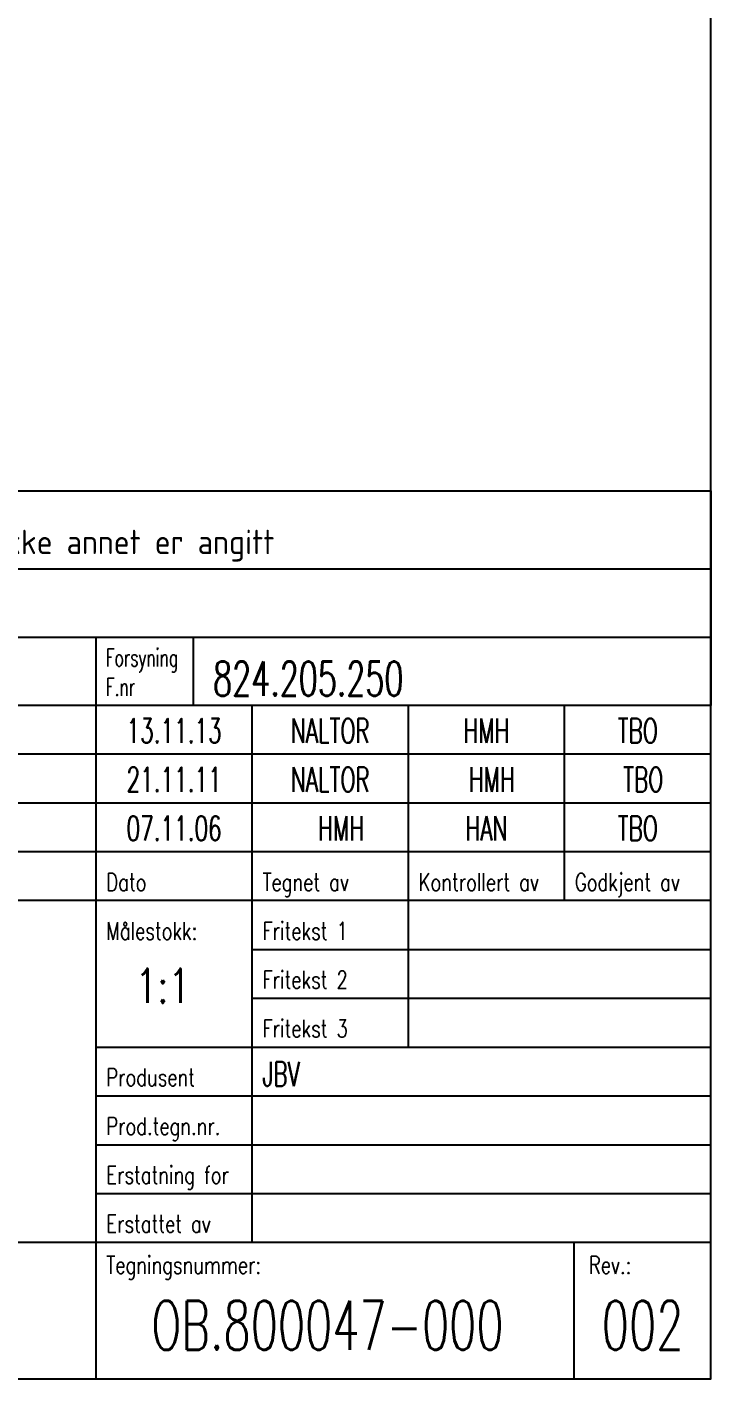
# Model space of a CAD drawing. Header units: millimetres. Extents: x 0 to 180, y 0 to 277.
# Drawn here: x 109.9 to 180, y 0 to 138.5 of the extents above; entities that cross this region are included whole.
import ezdxf
from ezdxf.enums import TextEntityAlignment as Align

# ---------------------------------------------------------------- set-up
doc = ezdxf.new("R2010")
doc.units = ezdxf.units.MM
for name, color, linetype in [('RAMME', 7, 'Continuous'), ('TITT-018', 4, 'Continuous'), ('TITT-050', 5, 'Continuous'), ('TITT-TEKST18', 4, 'Continuous'), ('TITT-TEKST25', 2, 'Continuous'), ('TITT-TEKST35', 7, 'Continuous'), ('TITT-TEKST50', 5, 'Continuous')]:
    doc.layers.add(name, color=color, linetype=linetype)
doc.styles.add('ISO', font='isocp2.shx')
doc.styles.add('ISO25', font='ISO3098.shx')
doc.styles.add('TITTEL', font='romans.shx', dxfattribs={"width": 0.65})

# ---------------------------------------------------------------- blocks, each defined once
blk = doc.blocks.new('Revisjonslinje V00')
at = {"layer": 'TITT-018'}
blk.add_line((170, 5), (0, 5), dxfattribs=at)
at = {"layer": 'TITT-050'}
for p, q in [((0, 0), (0, 5)), ((8, 0), (8, 5)), ((107, 0), (107, 5)), ((123, 0), (123, 5)), ((139, 0), (139, 5)), ((155, 0), (155, 5))]:
    blk.add_line(p, q, dxfattribs=at)
at = {"layer": 'TITT-TEKST25', "style": 'TITTEL', "width": 0.65}
for tag, p in [('2A', (4, 1.16)), ('2C', (115, 1.16)), ('2D', (131, 1.16)), ('2E', (147, 1.16)), ('2F', (162.5, 1.16))]:
    blk.add_attdef(tag, text='', height=2.5, dxfattribs=at).set_placement(p, align=Align.CENTER)
blk.add_attdef('2B', (9.06, 1.16), '', height=2.5, dxfattribs=at)
blk = doc.blocks.new('TITF_JBV00')
at = {"layer": 'TITT-018'}
for p, q in [((0, 59), (-170, 59)), ((0, 54), (-170, 54)), ((-47, 44), (0, 44)), ((-47, 39), (0, 39)), ((-47, 34), (0, 34)), ((-63, 29), (0, 29)), ((-63, 24), (0, 24)), ((-63, 19), (0, 19))]:
    blk.add_line(p, q, dxfattribs=at)
at = {"layer": 'TITT-050'}
for p, q in [((-63, 0), (-63, 59)), ((-47, 14), (-47, 59)), ((-31, 34), (-31, 59)), ((-15, 49), (-15, 59)), ((0, 49), (-170, 49)), ((-63, 34), (0, 34)), ((-170, 14), (0, 14)), ((-14, 0), (-14, 14))]:
    blk.add_line(p, q, dxfattribs=at)
at = {"layer": 'TITT-TEKST18', "style": 'TITTEL', "width": 0.75}
for s, p in [('Dato', (-61.94, 50)), ('Tegnet av', (-45.94, 50)), ('Kontrollert av', (-29.94, 50)), ('Godkjent av', (-13.94, 50)), ('Målestokk:', (-61.94, 45)), ('Fritekst 1', (-45.94, 45)), ('Fritekst 2', (-45.94, 40)), ('Fritekst 3', (-45.94, 35)), ('Produsent', (-61.94, 30)), ('Prod.tegn.nr.', (-61.94, 25)), ('Erstatning for', (-61.94, 20)), ('Erstattet av', (-61.94, 15)), ('Tegningsnummer:', (-61.94, 10.78)), ('Rev.:', (-12.5, 10.78))]:
    blk.add_text(s, height=1.8, dxfattribs=at).set_placement(p)
at = {"layer": 'TITT-TEKST25', "style": 'TITTEL', "width": 0.65}
for tag, p in [('2A', (-166, 55.16)), ('2C', (-55, 55.16)), ('2D', (-39, 55.16)), ('2E', (-23, 55.16)), ('2F', (-7.5, 55.16))]:
    blk.add_attdef(tag, text='', height=2.5, dxfattribs=at).set_placement(p, align=Align.CENTER)
for tag, p in [('2B', (-160.94, 55.16)), ('3B', (-29.94, 45)), ('3C', (-29.94, 40)), ('3D', (-29.94, 35)), ('3E', (-45.94, 30)), ('3F', (-45.94, 25)), ('3G', (-45.94, 20)), ('3H', (-45.94, 15))]:
    blk.add_attdef(tag, p, '', height=2.5, dxfattribs=at)
at = {"layer": 'TITT-TEKST35', "style": 'TITTEL', "width": 0.75}
for tag, p in [('1A', (-165.44, 39.48)), ('1B', (-165.44, 33.47)), ('1C', (-165.44, 27.02)), ('1D', (-165.44, 20.19))]:
    blk.add_attdef(tag, p, '', height=3.5, dxfattribs=at)
blk.add_attdef('3A', text='', height=3.5, dxfattribs=at).set_placement((-56.16, 38.53), align=Align.CENTER)
at = {"layer": 'TITT-TEKST50', "style": 'TITTEL', "width": 0.65}
blk.add_attdef('4A', (-57.32, 3), '', height=5, dxfattribs=at)
blk.add_attdef('4B', text='', height=5, dxfattribs=at).set_placement((-7, 3), align=Align.CENTER)
blk = doc.blocks.new('Merknadsfelt')
at = {"layer": 'TITT-018'}
for p, q in [((0, 14), (170, 14)), ((10, 7), (10, 14)), ((29, 7), (29, 14)), ((0, 7), (107, 7)), ((10, 0), (10, 7)), ((117, 0), (117, 7))]:
    blk.add_line(p, q, dxfattribs=at)
at = {"layer": 'TITT-TEKST50'}
for p, q in [((19, 7), (19, 14)), ((107, 7), (170, 7))]:
    blk.add_line(p, q, dxfattribs=at)
blk.add_lwpolyline([(0, 22), (170, 22), (170, 0), (0, 0)], close=True, dxfattribs=at)
blk.add_lwpolyline([(107, 0), (107, 7)], dxfattribs=at)
at = {"layer": 'TITT-018', "style": 'ISO25'}
blk.add_text('MERKNADER: ', height=1.8, dxfattribs=at).set_placement((1, 19))
at = {"layer": 'TITT-TEKST18', "style": 'TITTEL', "width": 0.65}
for tag, p in [('REFLEKS', (1, 11)), ('FARGE', (20, 11)), ('KLASSE', (1, 8)), ('FORSIDE', (20, 8)), ('TYKKELSE', (1, 4)), ('FORSYNING', (108, 4)), ('MATERIALE', (1, 1)), ('F.NR', (108, 1))]:
    blk.add_attdef(tag, p, '', height=1.8, dxfattribs=at)
at = {"layer": 'TITT-TEKST25', "style": 'ISO'}
blk.add_text('Utføres i henhold til teknisk spesifikasjon: OB.800044-000, dersom ikke annet er angitt ', height=2.5, dxfattribs=at).set_placement((1, 15.5))
at = {"layer": 'TITT-TEKST25', "style": 'TITTEL', "width": 0.65}
for tag, p in [('KLASSE', (12, 8)), ('FORSIDE', (31, 8)), ('MATERIALE', (12, 1))]:
    blk.add_attdef(tag, p, '', height=2.5, dxfattribs=at)
at = {"layer": 'TITT-TEKST35', "style": 'TITTEL', "width": 0.65}
blk.add_attdef('F.NUMMER', (119, 1), '', height=3.5, dxfattribs=at)

msp = doc.modelspace()

# ---------------------------------------------------------------- linework, layer by layer
at = {"layer": 'RAMME'}
msp.add_lwpolyline([(0, 0), (180, 0), (180, 277), (0, 277)], close=True, dxfattribs=at)

# ---------------------------------------------------------------- block references
ref = msp.add_blockref('Merknadsfelt', (10, 69), dxfattribs=at)
ref.add_attrib('KLASSE', '-', (22, 77), dxfattribs={"layer": 'TITT-TEKST25', "height": 2.5, "style": 'TITTEL', "width": 0.65})
ref.add_attrib('FORSIDE', 'Gul', (41, 77), dxfattribs={"layer": 'TITT-TEKST25', "height": 2.5, "style": 'TITTEL', "width": 0.65})
ref.add_attrib('MATERIALE', '2 mm plast', (22, 70), dxfattribs={"layer": 'TITT-TEKST25', "height": 2.5, "style": 'TITTEL', "width": 0.65})
ref.add_attrib('KLASSE', 'klasse', (11, 77), dxfattribs={"layer": 'TITT-TEKST18', "height": 1.8, "style": 'TITTEL', "width": 0.65})
ref.add_attrib('REFLEKS', 'Refleks', (11, 80), dxfattribs={"layer": 'TITT-TEKST18', "height": 1.8, "style": 'TITTEL', "width": 0.65})
ref.add_attrib('FORSIDE', 'forside', (30, 77), dxfattribs={"layer": 'TITT-TEKST18', "height": 1.8, "style": 'TITTEL', "width": 0.65})
ref.add_attrib('FARGE', 'Farge', (30, 80), dxfattribs={"layer": 'TITT-TEKST18', "height": 1.8, "style": 'TITTEL', "width": 0.65})
ref.add_attrib('TYKKELSE', 'Tykkelse,', (11, 73), dxfattribs={"layer": 'TITT-TEKST18', "height": 1.8, "style": 'TITTEL', "width": 0.65})
ref.add_attrib('MATERIALE', 'materiale', (11, 70), dxfattribs={"layer": 'TITT-TEKST18', "height": 1.8, "style": 'TITTEL', "width": 0.65})
ref.add_attrib('FORSYNING', 'Forsyning', (118, 73), dxfattribs={"layer": 'TITT-TEKST18', "height": 1.8, "style": 'TITTEL', "width": 0.65})
ref.add_attrib('F.NR', 'F.nr', (118, 70), dxfattribs={"layer": 'TITT-TEKST18', "height": 1.8, "style": 'TITTEL', "width": 0.65})
ref.add_attrib('F.NUMMER', '824.205.250', (129, 70), dxfattribs={"layer": 'TITT-TEKST35', "height": 3.5, "style": 'TITTEL', "width": 0.65})
at = {"layer": 'RAMME', "ltscale": 5}
for p, values in [((10, 64), {'2A': '002', '2B': 'H endret til 60 mm, Lim på baksiden fjernet. Delestrek endret til 2 mm.', '2C': '13.11.13', '2D': 'NALTOR', '2E': 'HMH', '2F': 'TBO'}), ((10, 59), {'2A': '001', '2B': 'Oppdatert tegning og nytt merknadsfelt', '2C': '21.11.11', '2D': 'NALTOR', '2E': ' HMH', '2F': ' TBO'})]:
    msp.add_blockref('Revisjonslinje V00', p, dxfattribs=at).add_auto_attribs(values)
ref = msp.add_blockref('TITF_JBV00', (180, 0), dxfattribs=at)
ref.add_attrib('2C', '07.11.06', dxfattribs={"layer": 'TITT-TEKST25', "height": 2.5, "style": 'TITTEL', "width": 0.65}).set_placement((125, 55.16), align=Align.CENTER)
ref.add_attrib('2D', '  HMH', dxfattribs={"layer": 'TITT-TEKST25', "height": 2.5, "style": 'TITTEL', "width": 0.65}).set_placement((141, 55.16), align=Align.CENTER)
ref.add_attrib('2E', 'HAN', dxfattribs={"layer": 'TITT-TEKST25', "height": 2.5, "style": 'TITTEL', "width": 0.65}).set_placement((157, 55.16), align=Align.CENTER)
ref.add_attrib('2F', 'TBO', dxfattribs={"layer": 'TITT-TEKST25', "height": 2.5, "style": 'TITTEL', "width": 0.65}).set_placement((172.5, 55.16), align=Align.CENTER)
ref.add_attrib('3A', '1:1', dxfattribs={"layer": 'TITT-TEKST35', "height": 3.5, "style": 'TITTEL', "width": 0.75}).set_placement((123.84, 38.53), align=Align.CENTER)
ref.add_attrib('3E', 'JBV', (134.06, 30), dxfattribs={"layer": 'TITT-TEKST25', "height": 2.5, "style": 'TITTEL', "width": 0.65})
ref.add_attrib('4A', 'OB.800047-000', (122.68, 3), dxfattribs={"layer": 'TITT-TEKST50', "height": 5, "style": 'TITTEL', "width": 0.65})
ref.add_attrib('4B', '002', dxfattribs={"layer": 'TITT-TEKST50', "height": 5, "style": 'TITTEL', "width": 0.65}).set_placement((173, 3), align=Align.CENTER)

doc.saveas('drawing.dxf')
